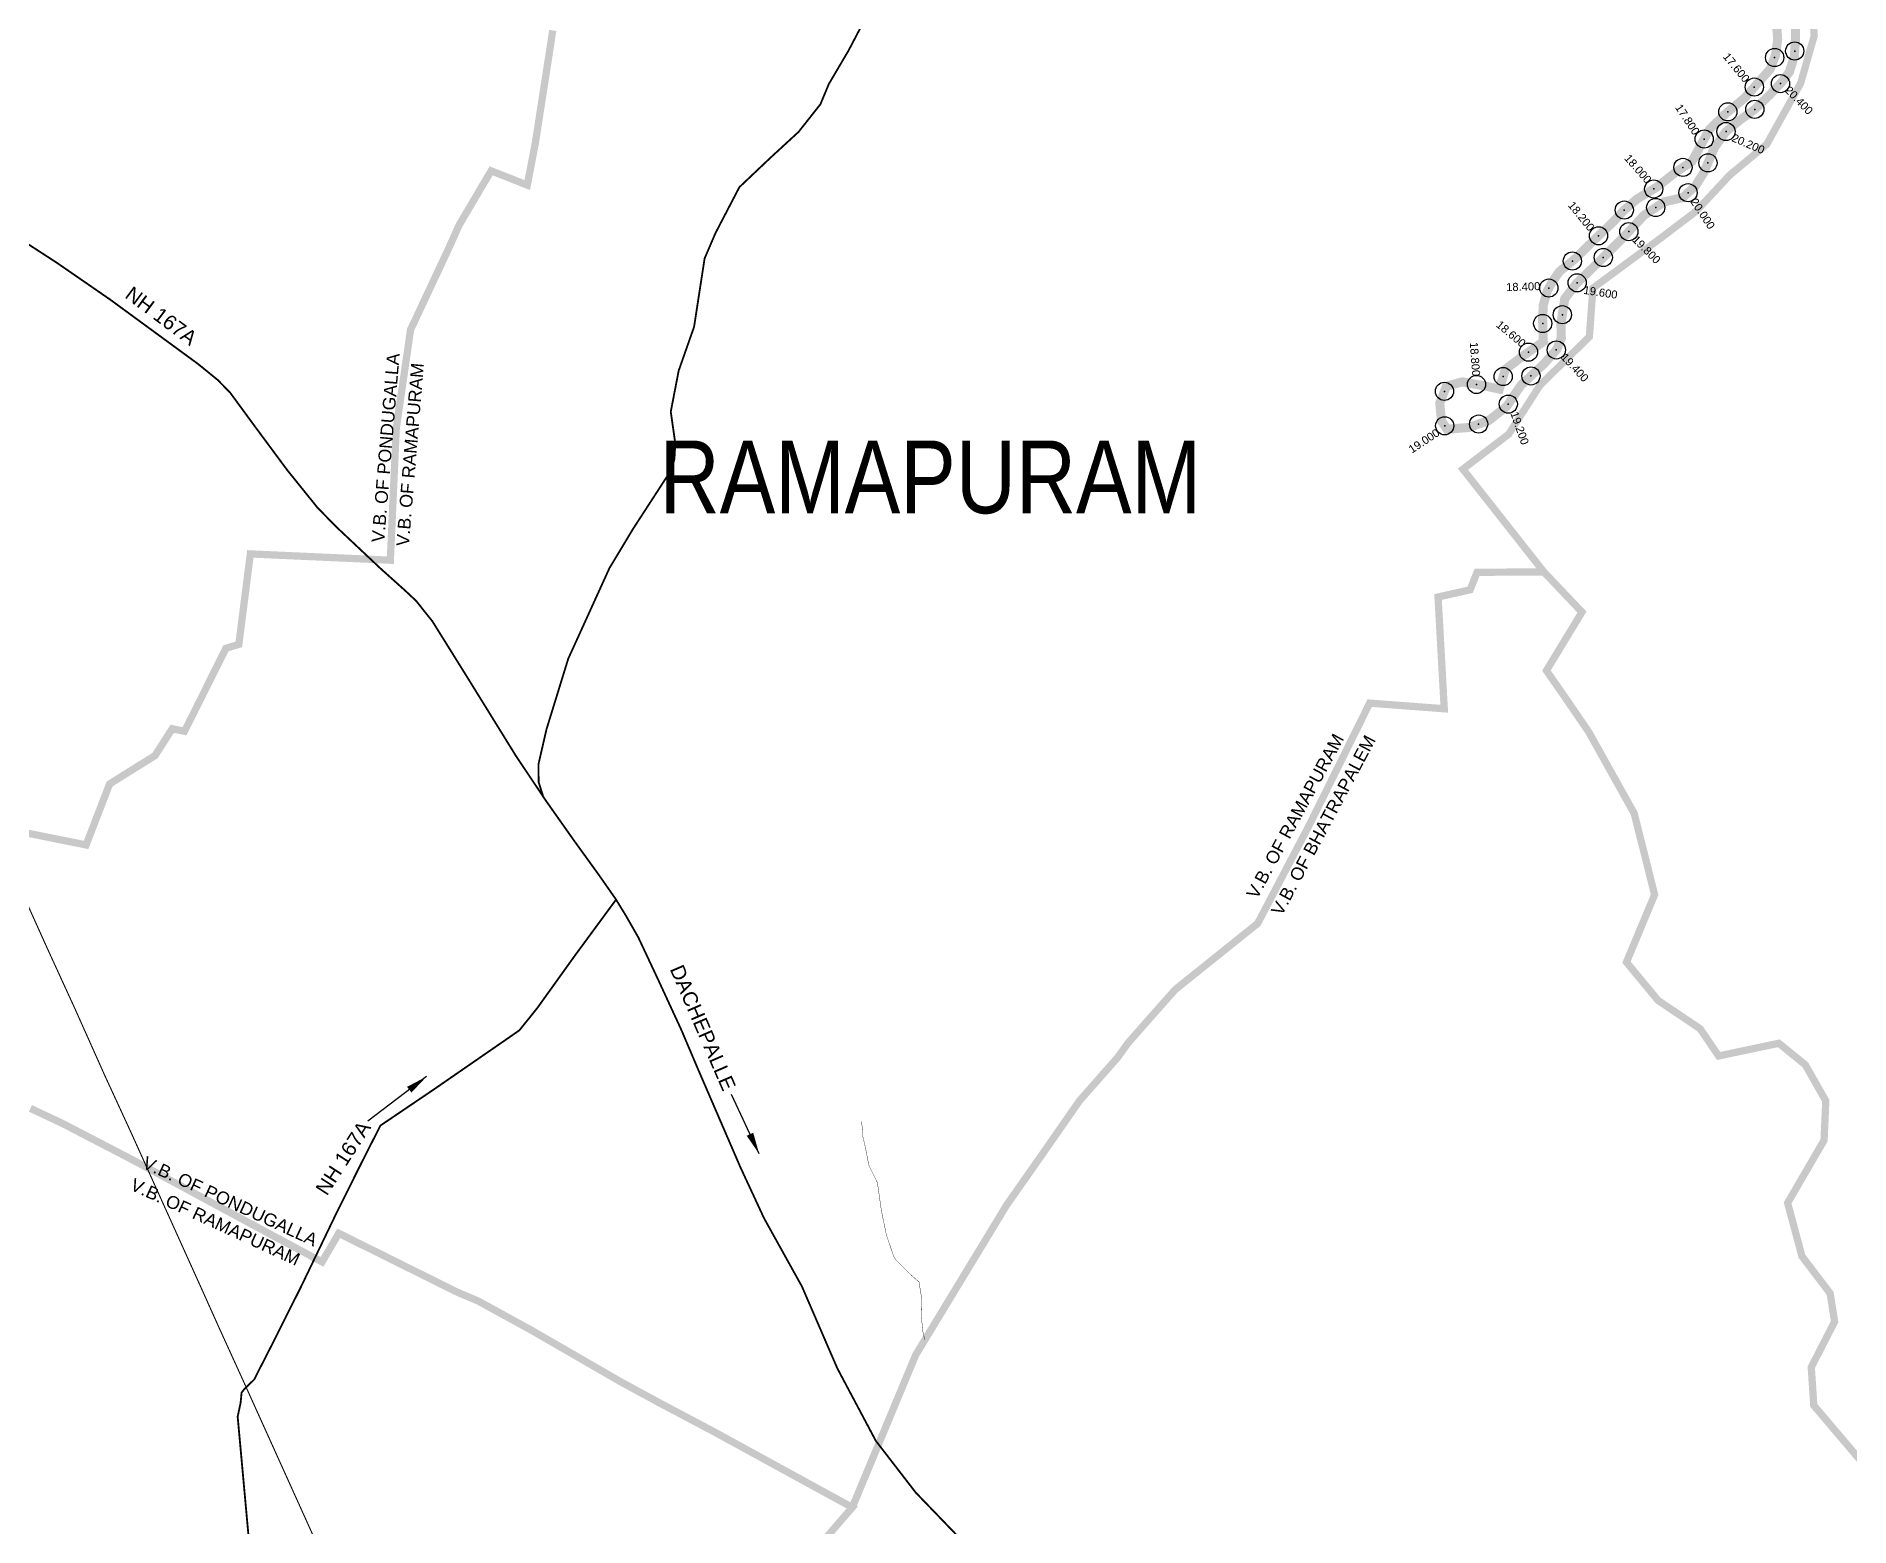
# Model space of a CAD drawing. Header units: millimetres. Extents: x 345922 to 402103, y 1833175 to 1858598.
# Drawn here: x 358304 to 363290, y 1840520 to 1844617 of the extents above; entities that cross this region are included whole.
import ezdxf
from ezdxf.enums import TextEntityAlignment as Align

# ---------------------------------------------------------------- set-up
doc = ezdxf.new("R2010")
doc.units = ezdxf.units.MM
doc.header["$PDMODE"] = 32
doc.header["$PDSIZE"] = 50
doc.linetypes.add('JIS_02_1.0', pattern=[2, 1, -1])
for name, color, linetype in [('BND', 160, 'Continuous'), ('FRL', 3, 'Continuous'), ('points', 161, 'Continuous'), ('ROADS', 10, 'Continuous'), ('STREAM111', 4, 'Continuous'), ('TEXT', 7, 'Continuous'), ('VILLAGE NAMES', 7, 'Continuous')]:
    doc.layers.add(name, color=color, linetype=linetype)
doc.styles.get("Standard").update_dxf_attribs({"font": 'arial.ttf'})
doc.styles.add('style1', font='')
doc.styles.get('style1').set_extended_font_data('Bahnschrift Condensed')
doc.linetypes.add('TRACKS', pattern='A,0.15,[130,ltypeshp.shx,S=0.25,R=0,X=0,Y=0],0.15', length=0.3)
doc.dimstyles.get("Standard").update_dxf_attribs({"dimtxt": 0.18, "dimasz": 0.18, "dimexe": 0.18, "dimexo": 0.0625, "dimgap": 0.09, "dimtad": 0, "dimtih": 1, "dimtoh": 1, "dimdec": 4, "dimzin": 0, "dimdsep": 46, "dimtxsty": 'Standard', "dimcen": 0.09, "dimadec": 0, "dimazin": 0, "dimtfac": 1, "dimtdec": 4, "dimtofl": 0, "dimtmove": 0, "dimatfit": 3, "dimfxl": 1, "dimtolj": 1, "dimtzin": 0, "dimarcsym": 0})

msp = doc.modelspace()

# ---------------------------------------------------------------- hatches: boundary and pattern name
at = {"layer": 'STREAM111'}
h = msp.add_hatch(dxfattribs=at)
h.set_pattern_fill('DASH,_O', color=4, scale=20, angle=45)
h.set_pattern_definition([(45, (0, 0), (7e-15, 89.8025612), [63.5, -63.5])])
edge = h.paths.add_edge_path()
edge.add_line((360312.4, 1845904.9), (360480.1, 1845907.5))
edge.add_line((360480.1, 1845907.5), (360557.2, 1845894.3))
edge.add_line((360557.2, 1845894.3), (360821, 1845809.2))
edge.add_line((360821, 1845809.2), (361124.9, 1845679.8))
edge.add_line((361124.9, 1845679.8), (361436.3, 1845577.4))
edge.add_line((361436.3, 1845577.4), (361695, 1845540.3))
edge.add_line((361695, 1845540.3), (361829.6, 1845532.7))
edge.add_line((361829.6, 1845532.7), (362216, 1845547.5))
edge.add_line((362216, 1845547.5), (362300.6, 1845547))
edge.add_line((362300.6, 1845547), (362320.4, 1845505.3))
edge.add_line((362320.4, 1845505.3), (362339.3, 1845504.7))
edge.add_line((362339.3, 1845504.7), (362352.2, 1845518.6))
edge.add_line((362352.2, 1845518.6), (362450.3, 1845520.1))
edge.add_line((362450.3, 1845520.1), (362712.6, 1845397.4))
edge.add_line((362712.6, 1845397.4), (363038.7, 1845362.4))
edge.add_line((363038.7, 1845362.4), (363526.7, 1845388.4))
edge.add_line((363526.7, 1845388.4), (364040.3, 1845531.1))
edge.add_line((364040.3, 1845531.1), (364255.8, 1845521))
edge.add_line((364255.8, 1845521), (364342.1, 1845671))
edge.add_line((364342.1, 1845671), (365004.6, 1846711.3))
edge.add_line((365004.6, 1846711.3), (365605.4, 1847420.4))
edge.add_line((365605.4, 1847420.4), (365918.3, 1847841.6))
edge.add_line((365918.3, 1847841.6), (365878.7, 1848090.8))
edge.add_line((365878.7, 1848090.8), (365924, 1848305))
edge.add_line((365924, 1848305), (366156.5, 1848619.5))
edge.add_line((366156.5, 1848619.5), (366280.2, 1848725.3))
edge.add_line((366280.2, 1848725.3), (366437.8, 1848794.5))
edge.add_line((366437.8, 1848794.5), (366629.9, 1848860.6))
edge.add_line((366629.9, 1848860.6), (366661.1, 1848902.5))
edge.add_line((366661.1, 1848902.5), (366851.1, 1849031))
edge.add_line((366851.1, 1849031), (367076, 1849132))
edge.add_line((367076, 1849132), (367572, 1849263.5))
edge.add_line((367572, 1849263.5), (367784.8, 1849294.3))
edge.add_line((367784.8, 1849294.3), (368319.3, 1849535.4))
edge.add_line((368319.3, 1849535.4), (368559.9, 1849652.3))
edge.add_line((368559.9, 1849652.3), (368808.4, 1849776.7))
edge.add_line((368808.4, 1849776.7), (369389.2, 1850008.7))
edge.add_line((369389.2, 1850008.7), (369588.7, 1850036.9))
edge.add_line((369588.7, 1850036.9), (369888.9, 1850054.2))
edge.add_line((369888.9, 1850054.2), (370056.2, 1850015.8))
edge.add_line((370056.2, 1850015.8), (370500.8, 1849986.4))
edge.add_line((370500.8, 1849986.4), (370760.6, 1849858.5))
edge.add_line((370760.6, 1849858.5), (370998.4, 1849726.3))
edge.add_line((370998.4, 1849726.3), (371143.5, 1849582))
edge.add_line((371143.5, 1849582), (371265.2, 1849377))
edge.add_line((371265.2, 1849377), (371303, 1849010.8))
edge.add_line((371303, 1849010.8), (371440.3, 1848548.1))
edge.add_line((371440.3, 1848548.1), (371518.2, 1848014))
edge.add_line((371518.2, 1848014), (371609.4, 1847658))
edge.add_line((371609.4, 1847658), (371832.6, 1847472.2))
edge.add_line((371832.6, 1847472.2), (372158.3, 1847071.2))
edge.add_line((372158.3, 1847071.2), (372338.4, 1846857.5))
edge.add_line((372338.4, 1846857.5), (372543.7, 1846547.9))
edge.add_line((372543.7, 1846547.9), (372690.6, 1846393.3))
edge.add_line((372690.6, 1846393.3), (373054, 1846066.4))
edge.add_line((373054, 1846066.4), (373259, 1845909.1))
edge.add_line((373259, 1845909.1), (373481, 1845784.8))
edge.add_line((373481, 1845784.8), (373756.3, 1845640.9))
edge.add_line((373756.3, 1845640.9), (373996.6, 1845568.4))
edge.add_line((373996.6, 1845568.4), (374200, 1845585.5))
edge.add_line((374200, 1845585.5), (374487.4, 1845634.4))
edge.add_line((374487.4, 1845634.4), (374726.7, 1845715.3))
edge.add_line((374726.7, 1845715.3), (375064.6, 1845862.9))
edge.add_line((375064.6, 1845862.9), (375537.5, 1845990.1))
edge.add_line((375537.5, 1845990.1), (375905.4, 1846141.8))
edge.add_line((375905.4, 1846141.8), (375577, 1846618.8))
edge.add_line((375577, 1846618.8), (375526.7, 1846545.7))
edge.add_line((375526.7, 1846545.7), (375428.1, 1846321.7))
edge.add_line((375428.1, 1846321.7), (375393.9, 1846260.6))
edge.add_line((375393.9, 1846260.6), (375319.8, 1846223.6))
edge.add_line((375319.8, 1846223.6), (375200.2, 1846158.1))
edge.add_line((375200.2, 1846158.1), (374896.2, 1846028.1))
edge.add_line((374896.2, 1846028.1), (374775.1, 1845992.5))
edge.add_line((374775.1, 1845992.5), (374659.8, 1845954.1))
edge.add_line((374659.8, 1845954.1), (374468.6, 1845908.4))
edge.add_line((374468.6, 1845908.4), (374304.7, 1845888.5))
edge.add_line((374304.7, 1845888.5), (374162.3, 1845877.1))
edge.add_line((374162.3, 1845877.1), (373881.3, 1845912.8))
edge.add_line((373881.3, 1845912.8), (373777.3, 1845949.8))
edge.add_line((373777.3, 1845949.8), (373681.8, 1846023.8))
edge.add_line((373681.8, 1846023.8), (373544.8, 1846193.8))
edge.add_line((373544.8, 1846193.8), (373472.2, 1846297.7))
edge.add_line((373472.2, 1846297.7), (373393.8, 1846394.5))
edge.add_line((373393.8, 1846394.5), (373284.1, 1846492.6))
edge.add_line((373284.1, 1846492.6), (373009.7, 1846804.4))
edge.add_line((373009.7, 1846804.4), (372901.1, 1846958.2))
edge.add_line((372901.1, 1846958.2), (372766.8, 1847192.8))
edge.add_line((372766.8, 1847192.8), (372656.1, 1847372.7))
edge.add_line((372656.1, 1847372.7), (372613, 1847438))
edge.add_line((372613, 1847438), (372539.3, 1847503.3))
edge.add_line((372539.3, 1847503.3), (372387.6, 1847604.7))
edge.add_line((372387.6, 1847604.7), (372217.7, 1847744.1))
edge.add_line((372217.7, 1847744.1), (372034, 1847883.4))
edge.add_line((372034, 1847883.4), (371929.6, 1847980.7))
edge.add_line((371929.6, 1847980.7), (371828.7, 1848173.2))
edge.add_line((371828.7, 1848173.2), (371715.3, 1848396.9))
edge.add_line((371715.3, 1848396.9), (371643.8, 1848678.5))
edge.add_line((371643.8, 1848678.5), (371591.1, 1848840))
edge.add_line((371591.1, 1848840), (371456.5, 1849263.5))
edge.add_line((371456.5, 1849263.5), (371414.2, 1849498.9))
edge.add_line((371414.2, 1849498.9), (371312, 1849769.7))
edge.add_line((371312, 1849769.7), (371239, 1849918.9))
edge.add_line((371239, 1849918.9), (371024.5, 1850114.1))
edge.add_line((371024.5, 1850114.1), (370792.3, 1850318.7))
edge.add_line((370792.3, 1850318.7), (370617, 1850424.1))
edge.add_line((370617, 1850424.1), (370453.2, 1850451.6))
edge.add_line((370453.2, 1850451.6), (370045.9, 1850438.7))
edge.add_line((370045.9, 1850438.7), (369901.1, 1850435.9))
edge.add_line((369901.1, 1850435.9), (369863.2, 1850432))
edge.add_line((369863.2, 1850432), (369636.1, 1850417.2))
edge.add_line((369636.1, 1850417.2), (369473.7, 1850396.9))
edge.add_line((369473.7, 1850396.9), (369263.9, 1850383.4))
edge.add_line((369263.9, 1850383.4), (369125.1, 1850352.9))
edge.add_line((369125.1, 1850352.9), (368996.5, 1850292.1))
edge.add_line((368996.5, 1850292.1), (368861.2, 1850204.2))
edge.add_line((368861.2, 1850204.2), (368671.7, 1850102.8))
edge.add_line((368671.7, 1850102.8), (368448.3, 1850018.3))
edge.add_line((368448.3, 1850018.3), (368272.4, 1849913.5))
edge.add_line((368272.4, 1849913.5), (368004.2, 1849827.1))
edge.add_line((368004.2, 1849827.1), (367788.8, 1849714.8))
edge.add_line((367788.8, 1849714.8), (367519.3, 1849605.2))
edge.add_line((367519.3, 1849605.2), (367186.6, 1849449))
edge.add_line((367186.6, 1849449), (366786.7, 1849232))
edge.add_line((366786.7, 1849232), (366520.6, 1849095.8))
edge.add_line((366520.6, 1849095.8), (366203.8, 1848968.1))
edge.add_line((366203.8, 1848968.1), (366030.8, 1848868.4))
edge.add_line((366030.8, 1848868.4), (365841.2, 1848735.4))
edge.add_line((365841.2, 1848735.4), (365673, 1848657.9))
edge.add_arc((365678.8, 1848638.8), 20, 106.8474, 172.1337)
edge.add_arc((366210.4, 1848161.8), 730.8, 138.9743, 154.1147)
edge.add_line((365552.9, 1848480.9), (365495.4, 1848364.8))
edge.add_arc((365995.6, 1848175.1), 535, 159.2374, 179.5382)
edge.add_line((365460.7, 1848179.4), (365365.8, 1848042.3))
edge.add_line((365365.8, 1848042.3), (365228.7, 1847989.9))
edge.add_line((365228.7, 1847989.9), (365128.7, 1847897.9))
edge.add_line((365128.7, 1847897.9), (364872.5, 1847479.8))
edge.add_spline(control_points=[(364872.5, 1847479.8), (364751.5, 1847238.1), (364508.2, 1846751.8), (364198.4, 1846147.9), (363744.8, 1845891.7), (363315.2, 1845910.5), (362809.7, 1845812), (362342.9, 1846131.5), (361754.6, 1846130), (361221.5, 1846087.1), (360745.8, 1846143.6), (360403.7, 1846216.2), (360146.2, 1846435.8), (359817, 1846535.7), (359424, 1846595.5), (359070.8, 1846351.3), (358733.8, 1846232.3), (358457.7, 1845994.9), (358118.2, 1845832.2), (357705.8, 1845724.4), (357317.7, 1845758.8), (357023.9, 1845510.6), (356849.3, 1845128.2), (356580, 1844792.4), (356446, 1844297.4), (356030.9, 1843955.3), (355574.1, 1843591.3), (355217, 1843272.9), (354944.6, 1842979.2), (354741.7, 1842776.2), (354523.6, 1842634), (354411.3, 1842454.7), (354037.5, 1842257.1), (353652.6, 1842879.1), (352957.2, 1842601.1), (352440.3, 1843123.6), (351871, 1843339), (351505.9, 1843559), (351379.9, 1843635)], knot_values=[0, 0, 0, 0, 816.927526, 1643.761803, 1962.087642, 2311.263035, 2917.580945, 3432.028985, 3904.205199, 4642.49363, 5040.443251, 5342.292141, 5671.412453, 6026.576286, 6370.093912, 6811.380667, 7250.662048, 7436.99095, 7895.132819, 8364.635402, 8711.468131, 9007.199942, 9440.815909, 9972.938838, 10276.359737, 10947.391125, 11503.408839, 12052.094683, 12374.742608, 12705.71871, 12912.047162, 13143.644243, 13334.200632, 14061.252952, 14648.51574, 15221.119517, 16056.071013, 16495.766696, 16495.766696, 16495.766696, 16495.766696], degree=3, periodic=0)
edge.add_line((351379.9, 1843635), (351106.5, 1843677.9))
edge.add_line((351106.5, 1843677.9), (350518.1, 1843637.9))
edge.add_line((350518.1, 1843637.9), (349724.7, 1843369))
edge.add_line((349724.7, 1843369), (349436.5, 1843040.9))
edge.add_line((349436.5, 1843040.9), (349048.2, 1842444.9))
edge.add_line((349048.2, 1842444.9), (348671.9, 1842188.8))
edge.add_line((348671.9, 1842188.8), (348888.3, 1841967.1))
edge.add_line((348888.3, 1841967.1), (349205.6, 1842299.6))
edge.add_line((349205.6, 1842299.6), (349306, 1842415.8))
edge.add_line((349306, 1842415.8), (349375, 1842547))
edge.add_line((349375, 1842547), (349580.2, 1842817.4))
edge.add_line((349580.2, 1842817.4), (349946.5, 1843185.7))
edge.add_line((349946.5, 1843185.7), (350272.4, 1843335.3))
edge.add_line((350272.4, 1843335.3), (350789.1, 1843428))
edge.add_line((350789.1, 1843428), (350998.9, 1843450.7))
edge.add_line((350998.9, 1843450.7), (351278.4, 1843398.7))
edge.add_line((351278.4, 1843398.7), (351614, 1843322.1))
edge.add_line((351614, 1843322.1), (352008.9, 1843081.7))
edge.add_line((352008.9, 1843081.7), (352174.8, 1842941.3))
edge.add_line((352174.8, 1842941.3), (352417, 1842669.9))
edge.add_line((352417, 1842669.9), (353146.2, 1842474.1))
edge.add_line((353146.2, 1842474.1), (353409.4, 1842271.6))
edge.add_line((353409.4, 1842271.6), (354057, 1842133))
edge.add_line((354057, 1842133), (354305.9, 1842172.8))
edge.add_line((354305.9, 1842172.8), (354684.2, 1842415.5))
edge.add_line((354684.2, 1842415.5), (355191.1, 1842879.5))
edge.add_line((355191.1, 1842879.5), (355737, 1843173.6))
edge.add_line((355737, 1843173.6), (356070, 1843283.5))
edge.add_line((356070, 1843283.5), (356311.5, 1843442.1))
edge.add_line((356311.5, 1843442.1), (356569.1, 1843861.7))
edge.add_line((356569.1, 1843861.7), (356851.2, 1844266.5))
edge.add_line((356851.2, 1844266.5), (357016.9, 1844488.8))
edge.add_line((357016.9, 1844488.8), (357044.6, 1844633.6))
edge.add_line((357044.6, 1844633.6), (357119.9, 1844730.1))
edge.add_line((357119.9, 1844730.1), (357281.4, 1844886.2))
edge.add_line((357281.4, 1844886.2), (357507.2, 1845123.6))
edge.add_line((357507.2, 1845123.6), (357846, 1845373.9))
edge.add_line((357846, 1845373.9), (358539.6, 1845695.9))
edge.add_line((358539.6, 1845695.9), (358987.5, 1845842.6))
edge.add_line((358987.5, 1845842.6), (359498.8, 1845883.5))
edge.add_line((359498.8, 1845883.5), (360096, 1845862))
edge.add_line((360096, 1845862), (360175.6, 1845873.5))
edge.add_line((360175.6, 1845873.5), (360312.4, 1845904.9))

# ---------------------------------------------------------------- linework, layer by layer
at = {"color": 245, "linetype": 'TRACKS', "ltscale": 75, "const_width": 3}
msp.add_lwpolyline([(357342.4, 1844027.1), (357419.3, 1843960), (357499.4, 1843866.5), (357560.7, 1843782.1), (357623.2, 1843672.4), (357677.8, 1843558.1), (357735.8, 1843424), (357824.6, 1843236.9), (357909.3, 1843049.3), (357951.7, 1842956.5), (358013.6, 1842818.3), (358075.9, 1842683.1), (358161.1, 1842491.8), (358254.2, 1842286.5), (358331.7, 1842114.4), (358409.9, 1841943.7), (358493.1, 1841757.6), (358564.1, 1841603.5), (358654.1, 1841404.2), (358754.7, 1841181.4), (358803.9, 1841071.8), (358868.3, 1840930.4), (358949.5, 1840750.6), (359736.7, 1839008)], dxfattribs=at)
at = {"color": 245, "linetype": 'TRACKS', "ltscale": 75}
msp.add_lwpolyline([(359736.7, 1839008, 3, 3, 0), (358949.5, 1840750.6, 3, 3, 0), (358868.3, 1840930.4, 3, 3, 0), (358803.9, 1841071.8, 3, 3, 0), (358754.7, 1841181.4, 3, 3, 0), (358654.1, 1841404.2, 3, 3, 0), (358564.1, 1841603.5, 3, 3, 0), (358493.1, 1841757.6, 3, 3, 0), (358409.9, 1841943.7, 3, 3, 0), (358331.7, 1842114.4, 3, 3, 0), (358254.2, 1842286.5, 3, 3, 0)], format="xyseb", dxfattribs=at)
at = {"layer": 'BND', "linetype": 'JIS_02_1.0', "lineweight": 30, "ltscale": 50, "const_width": 20}
for points in [[(360547.3, 1840572.7), (360547.3, 1840572.7), (360721.8, 1840992), (360971.8, 1841403.9), (361072.3, 1841547.2), (361172.2, 1841690.7), (361277, 1841809.7), (361305.2, 1841849), (361365.8, 1841917.9), (361435.6, 1841996.6), (361662.1, 1842178.3), (361806.2, 1842453), (361970.1, 1842783.9), (362175.1, 1842768.5), (362158, 1843075.7), (362246.2, 1843095.5), (362265.4, 1843143.7), (362449, 1843144.6), (362226.5, 1843427.2), (362352.4, 1843523.5), (362438.3, 1843657.9), (362574.1, 1843791.3), (362583.9, 1843924.9), (362764.8, 1844058.3), (362866.4, 1844135.2), (362960.7, 1844236.2), (363061.7, 1844320.2), (363154.9, 1844487.9), (363192.4, 1844618.7), (363179.7, 1844811)], [(359723.8, 1844633.5), (359675.7, 1844322.9), (359653.6, 1844208.2), (359554.3, 1844247.4), (359466.4, 1844098.6), (359436.7, 1844032.2), (359332.8, 1843810.7), (359293.4, 1843539.4), (359277.1, 1843176.9), (358892.2, 1843194.2), (358860.5, 1842945.4), (358825.2, 1842934.8), (358711.2, 1842706.5), (358677.5, 1842713.6), (358630.2, 1842639.9), (358505.2, 1842561.8), (358440.5, 1842394.1), (358183.5, 1842445.7)], [(363336.1, 1840682.5), (363191.2, 1840853.2), (363184.3, 1840958.3), (363248.5, 1841083.2), (363236.2, 1841161.3), (363158.7, 1841263.2), (363119.3, 1841409.7), (363180.8, 1841515.5), (363219.5, 1841582), (363224.2, 1841690.5), (363168.1, 1841789.4), (363095.2, 1841848.8), (362929.6, 1841813.9), (362878.6, 1841888.8), (362763.1, 1841966.5), (362676.1, 1842071.7), (362753.6, 1842257.3), (362697.3, 1842480.9), (362572.3, 1842704.9), (362502.9, 1842806.2), (362456.1, 1842873.5), (362553.8, 1843034.3), (362449, 1843144.6)], [(358287.4, 1841669.8), (358376.2, 1841628.1), (358566, 1841529.5), (358939.8, 1841327.6), (359089.3, 1841247.7), (359135.3, 1841326.3), (359462.1, 1841164.1), (359518.7, 1841140.1), (359663.6, 1841060.7), (359911.1, 1840917.8), (360019, 1840859.2), (360163.9, 1840782.5), (360547.3, 1840572.7), (360455.6, 1840466.6)]]:
    msp.add_lwpolyline(points, dxfattribs=at)
at = {"layer": 'FRL', "color": 84}
msp.add_lwpolyline([(363088.3, 1844660.1, 25, 25, 0), (363091.9, 1844608.8, 25, 25, 0), (363085.9, 1844564.9, 25, 25, 0), (363071.7, 1844527.6, 25, 25, 0), (363043, 1844495, 25, 25, 0), (363001, 1844447.5, 25, 25, 0), (362952, 1844407.2, 25, 25, 0), (362905.3, 1844362.5, 25, 25, 0), (362876.4, 1844310.4, 25, 25, 0), (362856.5, 1844273.4, 25, 25, 0), (362812.4, 1844244.3, 25, 25, 0), (362760.7, 1844203.4, 25, 25, 0), (362704.1, 1844169.2, 25, 25, 0), (362667.5, 1844137.2, 25, 25, 0), (362638.4, 1844105.7, 25, 25, 0), (362600.5, 1844070, 25, 25, 0), (362532.4, 1844003.5, 25, 25, 0), (362491.5, 1843970.2, 25, 25, 0), (362470.8, 1843940.2, 25, 25, 0), (362458.4, 1843917, 25, 25, 0), (362447.5, 1843878.9, 25, 25, 0), (362445.5, 1843840, 25, 25, 0), (362447.5, 1843777.7, 25, 25, 0), (362395.2, 1843741, 25, 25, 0), (362343.3, 1843701.9, 25, 25, 0), (362326.4, 1843647.4, 25, 25, 0), (362288.3, 1843655.7, 25, 25, 0), (362224.7, 1843667.2, 25, 25, 0), (362181.2, 1843655.3, 25, 25, 0), (362162.7, 1843608.5, 25, 25, 0), (362167.7, 1843559.2, 25, 25, 0), (362182.9, 1843537.1, 25, 25, 0), (362242.8, 1843541.8, 25, 25, 0), (362297.7, 1843561.1, 25, 25, 0), (362346.5, 1843599.2, 25, 25, 0), (362385.7, 1843657.5, 25, 25, 0), (362449.8, 1843717.3, 25, 25, 0), (362484.5, 1843756.4, 25, 25, 0), (362497, 1843787.4, 25, 25, 0), (362496, 1843826.7, 25, 25, 0), (362506.3, 1843895.4, 25, 25, 0), (362538.6, 1843937.7, 25, 25, 0), (362603.3, 1844000.2, 25, 25, 0), (362670.9, 1844067.9, 25, 25, 0), (362724.4, 1844125.2, 25, 25, 0), (362780.2, 1844162.2, 25, 25, 0), (362830.9, 1844173.9, 25, 25, 0), (362866, 1844206.3, 25, 25, 0), (362888.9, 1844242.9, 25, 25, 0), (362918.3, 1844312, 25, 25, 0), (362949.8, 1844355.3, 25, 25, 0), (362987.5, 1844386.5, 25, 25, 0), (363028.8, 1844416.2, 25, 25, 0), (363070.2, 1844456.4, 25, 25, 0), (363103.7, 1844491.8, 25, 25, 0), (363124, 1844519.2, 25, 25, 0), (363137.9, 1844562.6, 25, 25, 0), (363140.8, 1844608.8, 25, 25, 0), (363140.8, 1844657.2, 25, 25, 0)], format="xyseb", dxfattribs=at)
at = {"layer": 'points'}
for p in [(363083.6, 1844558.9), (363138.8, 1844576.8), (363027.7, 1844477.7), (363099.5, 1844487.3), (362954.9, 1844409.6), (363029, 1844416.4), (362949.9, 1844355.4), (362890, 1844334.9), (362831.4, 1844256.9), (362900.2, 1844269.3), (362751.1, 1844197.6), (362845.4, 1844187.2), (362670.1, 1844139.5), (362756.6, 1844146.6), (362599.4, 1844068.9), (362682.6, 1844080.4), (362527.5, 1843999.5), (362612.3, 1844009.2), (362462.7, 1843925.1), (362540.5, 1843939.6), (362499.8, 1843851.8), (362445.9, 1843827.7), (362406.7, 1843749), (362483.2, 1843755), (362263.7, 1843660.1), (362337.1, 1843681.8), (362413.5, 1843683.5), (362175.6, 1843641.1), (362351.1, 1843606.1), (362269.6, 1843551.2), (362176.4, 1843546.5)]:
    msp.add_point(p, dxfattribs=at)
at = {"layer": 'ROADS'}
for points, const_width in [([(360609, 1844715.6), (360537.3, 1844578.5), (360483, 1844486.3), (360459.7, 1844430.4), (360399.6, 1844354.4), (360320.2, 1844281.4), (360236.9, 1844202.5), (360171.5, 1844076.9), (360141.3, 1844006.6), (360112.3, 1843818.4), (360070.1, 1843698.3), (360048.2, 1843585.1), (360060.7, 1843498), (360058.3, 1843455.2), (360050.6, 1843426.4), (359944.3, 1843262.7), (359879.6, 1843155.1), (359766.2, 1842905.8), (359706.4, 1842711.6), (359684.3, 1842615.3), (359685, 1842566.6), (359698.4, 1842524.1)], 5), ([(358275.5, 1844049.5), (358360.3, 1843994.5), (358506.9, 1843893.3), (358748.4, 1843716.4), (358802.9, 1843672.1), (358837.2, 1843636.8), (358904, 1843545.6), (358993.8, 1843424.4), (359076.7, 1843321.6), (359127.1, 1843269.9), (359249.1, 1843155), (359318.1, 1843093.1), (359348, 1843065.1), (359392.8, 1843008.9), (359485, 1842861), (359622.6, 1842638.7), (359705.1, 1842515.4), (359781.5, 1842407.1), (359849.5, 1842313), (359896.6, 1842245.7), (359924.3, 1842200.5), (359959.1, 1842139.7), (360013.8, 1842023.1), (360077.1, 1841886), (360122.7, 1841778.7), (360239.8, 1841507.7), (360304.9, 1841367.4), (360408.9, 1841180.2), (360506.2, 1840955.1), (360612.1, 1840755.7), (360721.9, 1840613.5), (360848.9, 1840481.7)], 5), ([(358898.9, 1840364.7), (358857.3, 1840822.4), (358865.4, 1840860.2), (358868.1, 1840888.5), (358876.1, 1840898.6), (358902.7, 1840924.3), (358952.1, 1841021.2), (359030.5, 1841177.2), (359128.2, 1841380.4), (359195.7, 1841515.9), (359249.8, 1841622.5), (359397.2, 1841722.2), (359604.4, 1841865.3), (359632.1, 1841884.6), (359681.2, 1841945.7), (359786.2, 1842092.1), (359898.1, 1842244.1)], 5), ([(358898.9, 1840364.7), (358857.3, 1840822.4), (358865.4, 1840860.2), (358868.1, 1840888.5), (358876.1, 1840898.6), (358902.7, 1840924.3), (358952.1, 1841021.2), (359030.5, 1841177.2), (359128.2, 1841380.4), (359195.7, 1841515.9), (359249.8, 1841622.5), (359397.2, 1841722.2), (359604.4, 1841865.3), (359632.1, 1841884.6), (359681.2, 1841945.7), (359786.2, 1842092.1), (359898.1, 1842244.1)], 1), ([(360746.8, 1841033.1), (360740.5, 1841059.8), (360737.7, 1841097.6), (360738.7, 1841144.6), (360730.8, 1841192.3), (360707.1, 1841213.5), (360667, 1841253.5), (360661.1, 1841263.2), (360641.2, 1841321.6), (360627.3, 1841389.2), (360622.3, 1841424.1), (360616.4, 1841465.8), (360592.9, 1841513.4), (360583.8, 1841560.4), (360575.5, 1841596.4), (360575.9, 1841612.8), (360571.8, 1841634.5)], 1)]:
    msp.add_lwpolyline(points, dxfattribs=dict(at, const_width=const_width))
at = {"layer": 'STREAM111', "color": 4}
msp.add_spline([(364872.5, 1847479.8), (364505.7, 1846749.9), (364031.1, 1846072.8), (363749.1, 1845925.2), (363401.1, 1845896.3), (362794.8, 1845893.6), (362317.7, 1846086), (361847.1, 1846125.5), (361109, 1846109.7), (360713.6, 1846154.4), (360423.1, 1846236.3), (360143.6, 1846410.2), (359808.8, 1846528.7), (359466.1, 1846552.4), (359064.2, 1846370.3), (358672.8, 1846170.9), (358524.2, 1846058.4), (358117.4, 1845847.8), (357659.2, 1845745.2), (357314.1, 1845711.4), (357077.6, 1845533.7), (356848.6, 1845165.6), (356573.2, 1844710.2), (356461.5, 1844428.1), (356004.9, 1843936.4), (355574.2, 1843584.7), (355168.6, 1843215.2), (354945, 1842982.5), (354702.6, 1842757.2), (354541, 1842628.9), (354385.4, 1842457.4), (354214.8, 1842372.5), (353571.5, 1842711.4), (352984.3, 1842720.6), (352496.8, 1843021), (351761.1, 1843415.7), (351379.9, 1843635)], degree=3, dxfattribs=at)

# ---------------------------------------------------------------- texts
at = {"layer": 'points', "color": 1}
for s, rotation, p in [('17.600', 309.4312, (363008.2, 1844495.1)), ('17.800', 303.4451, (362869.8, 1844349.3)), ('18.000', 311.1746, (362738.8, 1844217.5)), ('18.200', 309.127, (362581.6, 1844086.1)), ('18.400', 1.9072, (362439.2, 1843930.6)), ('18.600', 320.003, (362394.8, 1843768.9)), ('18.800', 274.1821, (362263.2, 1843682.8)), ('19.000', 33.4796, (362158.6, 1843530.8))]:
    msp.add_text(s, height=22, rotation=rotation, dxfattribs=at).set_placement(p, align=Align.MIDDLE_RIGHT)
for s, rotation, p in [('20.400', 314.1057, (363117.8, 1844474.9)), ('20.200', 336.9786, (362967.9, 1844339.9)), ('20.000', 303.558, (362860, 1844168.8)), ('19.800', 315.0502, (362697.9, 1844063.8)), ('19.600', 351.4275, (362558.4, 1843920.3)), ('19.400', 312.9675, (362502.1, 1843741)), ('19.200', 289.3546, (362367.1, 1843584.4))]:
    msp.add_text(s, height=22, rotation=rotation, dxfattribs=at).set_placement(p, align=Align.MIDDLE_LEFT)
at = {"layer": 'ROADS'}
for s, rotation, p in [('NH 167A', 323.2918, (358544.4, 1843900.5)), ('DACHEPALLE ', 293.4417, (360044.9, 1842053)), ('NH 167A', 57.2242, (359102.7, 1841427.3))]:
    msp.add_text(s, height=40, rotation=rotation, dxfattribs=at).set_placement(p)
at = {"layer": 'TEXT', "color": 6}
for s, rotation, p in [('V.B. OF PONDUGALLA', 85.278, (359260, 1843224.7)), ('V.B. OF RAMAPURAM', 85.278, (359328, 1843214.1)), ('V.B. OF RAMAPURAM', 61.5708, (361660.3, 1842242.8)), ('V.B. OF BHATRAPALEM', 61.8735, (361728.2, 1842196.9)), ('V.B. OF PONDUGALLA', 335.2656, (358592.4, 1841507.7)), ('V.B. OF RAMAPURAM', 335.2656, (358559.1, 1841447.4))]:
    msp.add_text(s, height=35, rotation=rotation, dxfattribs=at).set_placement(p)
at = {"layer": 'VILLAGE NAMES', "color": 0, "style": 'style1'}
msp.add_text('RAMAPURAM', height=200, dxfattribs=at).set_placement((360761.9, 1843405.9), align=Align.MIDDLE_CENTER)

# ---------------------------------------------------------------- leaders
at = {"layer": 'ROADS'}
for points in [[(359376.9, 1841757.4), (359215.3, 1841634.5)], [(360291.4, 1841544.4), (360215.1, 1841707.6)]]:
    msp.add_leader(points, dimstyle='Standard', override={"dimasz": 60}, dxfattribs=at)

doc.saveas('drawing.dxf')
